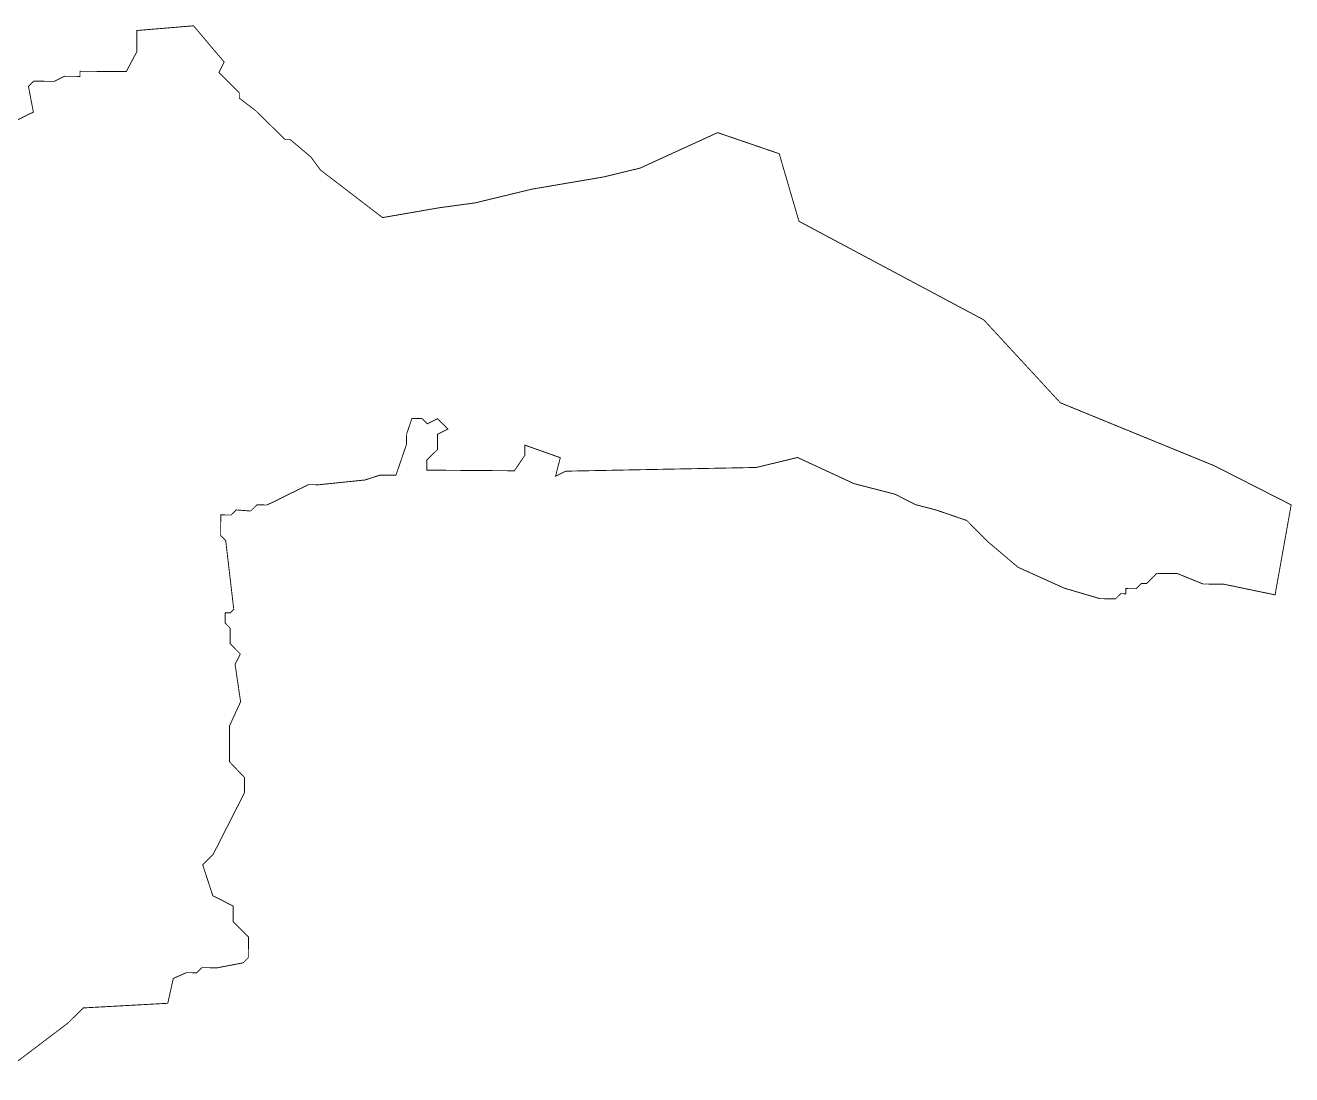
# Model space of a CAD drawing. Header units: metres. Extents: x 285237 to 290910, y 2005434 to 2009253.
# Drawn here: x 288073 to 290910, y 2006816 to 2009166 of the extents above; entities that cross this region are included whole.
import ezdxf

# ---------------------------------------------------------------- set-up
doc = ezdxf.new("R2010")
doc.units = ezdxf.units.M
doc.header["$MEASUREMENT"] = 0

msp = doc.modelspace()

# ---------------------------------------------------------------- linework, layer by layer
at = {"color": 6, "const_width": 2, "flags": 128}
msp.add_lwpolyline([(288045, 2008948.7), (288091.3, 2008971.4), (288080.2, 2009029.1), (288091.8, 2009040.6), (288137.9, 2009040.2), (288161, 2009051.6), (288195.6, 2009051.3), (288195.7, 2009062.8), (288299.4, 2009062.1), (288322.8, 2009106.2), (288323.2, 2009154.1), (288450, 2009164.7), (288518.6, 2009083.5), (288506.9, 2009060.5), (288552.7, 2009014.1), (288552.6, 2009002.5), (288588.6, 2008975.1), (288655.6, 2008909.6), (288667.1, 2008909.5), (288712.9, 2008870.7), (288734.3, 2008841.7), (288873.3, 2008735.1), (289000.2, 2008757.1), (289081, 2008768.1), (289208, 2008798.8), (289368.9, 2008826.2), (289450.4, 2008846), (289623.9, 2008925.4), (289761.8, 2008878.2), (289806.1, 2008726.8), (290220.1, 2008506), (290391.6, 2008320.3), (290736.3, 2008179.3), (290908.5, 2008091.7), (290872.5, 2007890.2), (290757.4, 2007914.1), (290711.2, 2007914.5), (290653.8, 2007937.9), (290607.7, 2007938.3), (290584.5, 2007915.4), (290573, 2007915.5), (290561.4, 2007904.1), (290538.3, 2007904.2), (290538.2, 2007892.7), (290526.7, 2007892.8), (290515.1, 2007881.4), (290480.5, 2007881.6), (290400, 2007905.3), (290296.6, 2007952.1), (290227.9, 2008010.3), (290182.1, 2008056.7), (290113.1, 2008080.3), (290067.1, 2008092.2), (290021.2, 2008115.6), (289929.2, 2008139.3), (289802.9, 2008197.9), (289710.5, 2008175.5), (289283.9, 2008167.2), (289260.8, 2008155.8), (289271.5, 2008197.4), (289192.2, 2008225.5), (289192, 2008202.5), (289168.7, 2008168.1), (288972.8, 2008169.5), (288972.8, 2008192.6), (288996.2, 2008215.4), (288996.4, 2008250), (289019.6, 2008261.4), (288996.7, 2008284.6), (288973.5, 2008273.3), (288962.1, 2008284.9), (288939.1, 2008285), (288927.3, 2008250.5), (288927.1, 2008227.5), (288903.5, 2008158.5), (288868.2, 2008158.5), (288834.3, 2008147.5), (288730.5, 2008136.8), (288707.4, 2008137), (288614.9, 2008091.5), (288591.8, 2008091.7), (288577.8, 2008077.9), (288545.7, 2008080.5), (288534, 2008069.1), (288511, 2008069.2), (288510.7, 2008023.2), (288522.1, 2008011.6), (288540.1, 2007857.8), (288532.4, 2007850.1), (288520.9, 2007850.2), (288520.7, 2007827.1), (288532.1, 2007815.5), (288531.9, 2007780.9), (288554.8, 2007757.7), (288543.1, 2007734.8), (288555.4, 2007650.7), (288530.5, 2007596.5), (288530.5, 2007516.5), (288564.2, 2007481), (288563.9, 2007446.5), (288493.9, 2007308.8), (288470.5, 2007285.8), (288493.1, 2007216.5), (288539, 2007193.1), (288538.7, 2007158.5), (288573.1, 2007123.7), (288572.7, 2007077.6), (288561.1, 2007066.1), (288503.4, 2007055), (288468.8, 2007055.3), (288457.2, 2007043.9), (288434.1, 2007044), (288404.7, 2007031.2), (288392.3, 2006975.5), (288203, 2006965.1), (288168.2, 2006930.8), (288017.5, 2006816.6)], dxfattribs=at)

doc.saveas('drawing.dxf')
